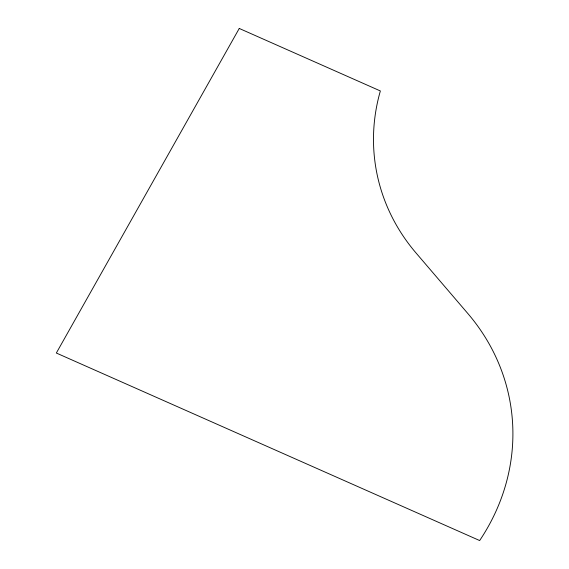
<?xml version="1.0" encoding="UTF-8"?>
<svg xmlns="http://www.w3.org/2000/svg" width="569" height="569" viewBox="0 0 569 569"><rect width="100%" height="100%" fill="white"/><g stroke="black" fill="none" stroke-linecap="round" stroke-linejoin="round"><path stroke-width="0.85" d="M239.257 28.45L56.338 353.029L479.653 540.55A222.344 200.686 -8.4 0 0 467.846 313.526L416.06 253.006A210.068 189.605 -8.4 0 1 380.362 90.955L239.257 28.45"/></g></svg>
